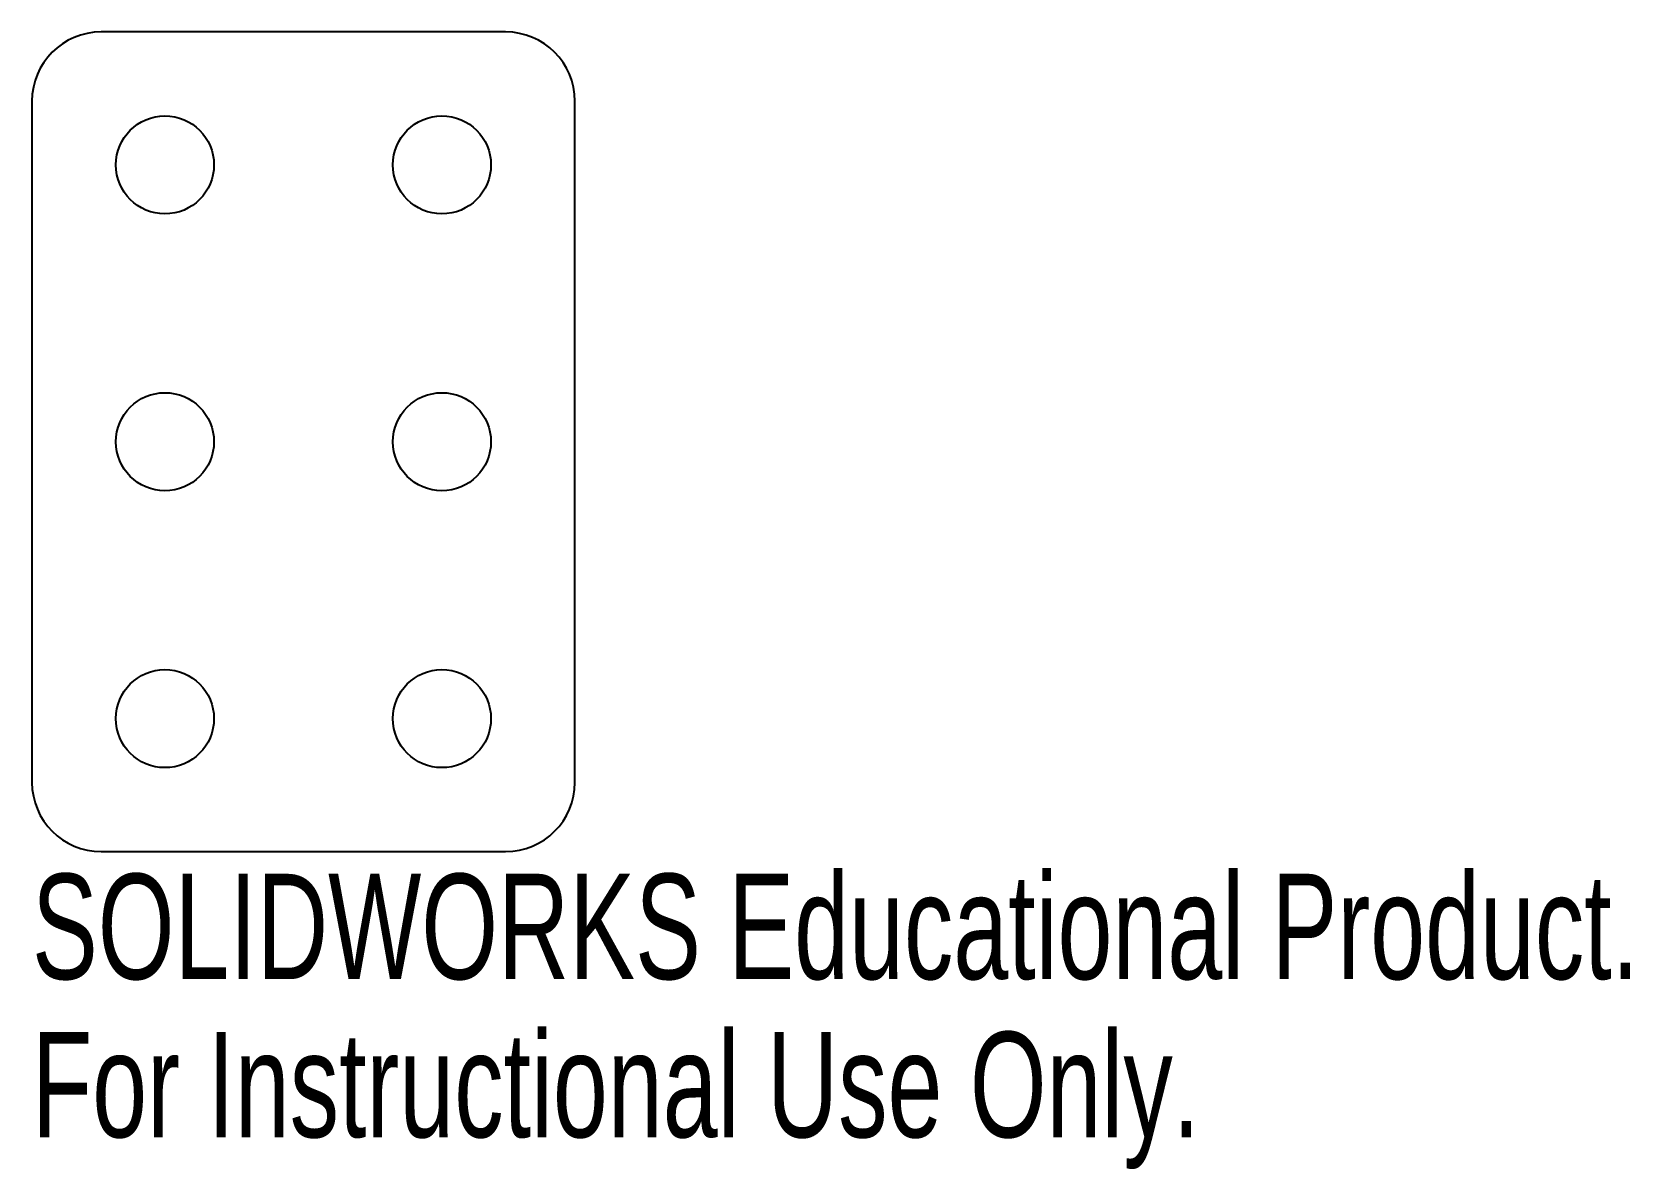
# Model space of a CAD drawing. Header units: inches. Extents: x -0.49 to 2.39, y 0.19 to 2.24.
import ezdxf

# ---------------------------------------------------------------- set-up
doc = ezdxf.new("R2010")
doc.units = ezdxf.units.IN
doc.header["$MEASUREMENT"] = 0
doc.styles.add('SLDTEXTSTYLE0', font='TXT', dxfattribs={"width": 0.7})

msp = doc.modelspace()

# ---------------------------------------------------------------- linework, layer by layer
at = {"color": 7, "linetype": 'Continuous', "lineweight": 25}
for p, q in [((0.365, 2.24), (-0.365, 2.24)), ((-0.49, 2.115), (-0.49, 0.885)), ((0.49, 0.885), (0.49, 2.115)), ((-0.365, 0.76), (0.365, 0.76))]:
    msp.add_line(p, q, dxfattribs=at)
for centre in [(-0.25, 2), (0.25, 2), (-0.25, 1.5), (0.25, 1.5), (-0.25, 1), (0.25, 1)]:
    msp.add_circle(centre, 0.0885, dxfattribs=at)
for centre, start, end in [((-0.365, 2.115), 90, 180), ((0.365, 2.115), 0, 90), ((-0.365, 0.885), 180, 270), ((0.365, 0.885), 270, 0)]:
    msp.add_arc(centre, 0.125, start, end, dxfattribs=at)

# ---------------------------------------------------------------- texts
at = {"color": 7, "linetype": 'Continuous', "char_height": 0.1903, "attachment_point": 1, "style": 'SLDTEXTSTYLE0'}
for s, insert in [('SOLIDWORKS Educational Product.', (-0.49, 0.7199)), ('For Instructional Use Only.', (-0.49, 0.4344))]:
    msp.add_mtext(s, dxfattribs=dict(at, insert=insert))

doc.saveas('drawing.dxf')
